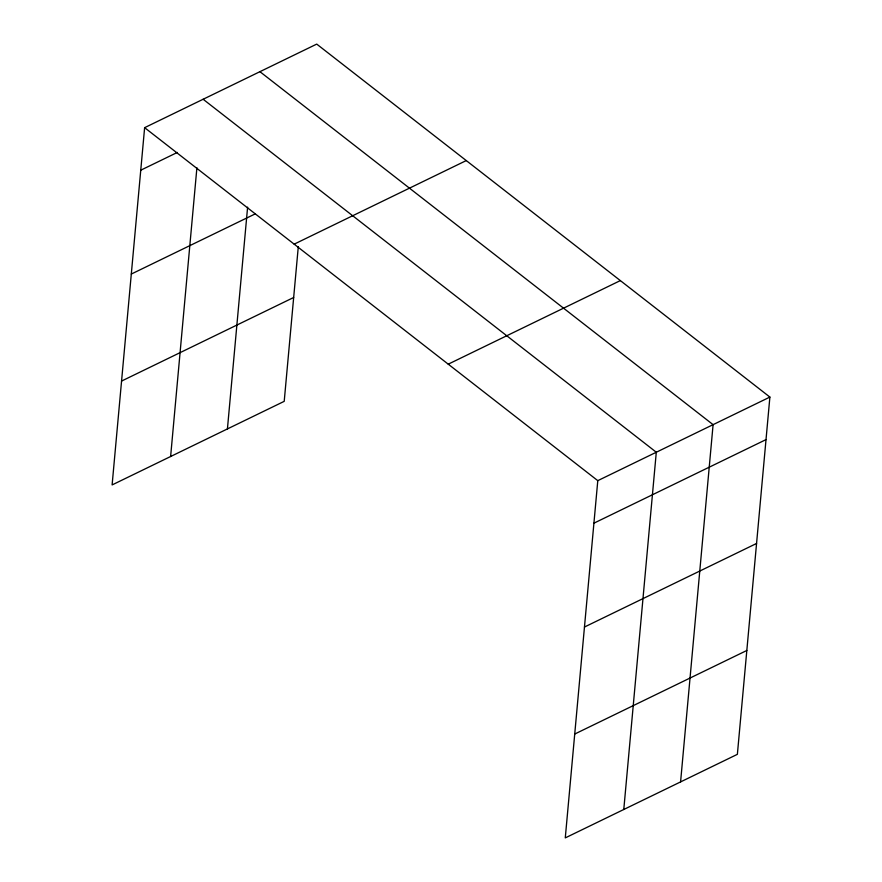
<?xml version="1.0" encoding="UTF-8"?>
<svg xmlns="http://www.w3.org/2000/svg" width="882" height="882" viewBox="0 0 882 882"><rect width="100%" height="100%" fill="white"/><g stroke="black" fill="none" stroke-linecap="round" stroke-linejoin="round"><path stroke-width="1.32" d="M144.626 127.669L597.787 480.657L565.274 837.9L737.374 754.331L769.887 397.076L316.726 44.1L144.626 127.669L112.113 484.924L284.213 401.343L298.292 246.74M170.623 456.501L196.906 167.756M227.424 428.928L247.61 207.138M623.783 809.489L656.296 452.234L203.136 99.258M680.584 781.904L713.097 424.661L259.936 71.685M140.756 170.204L177.326 152.443M131.297 274.059L255.251 213.874M294.169 244.16L466.269 160.579M121.562 381.068L293.673 297.488M448.243 364.167L620.344 280.597M597.787 480.657L769.887 397.076M593.917 523.18L766.017 439.611M584.457 627.036L756.569 543.466M574.722 734.044L746.822 650.475"/></g></svg>
